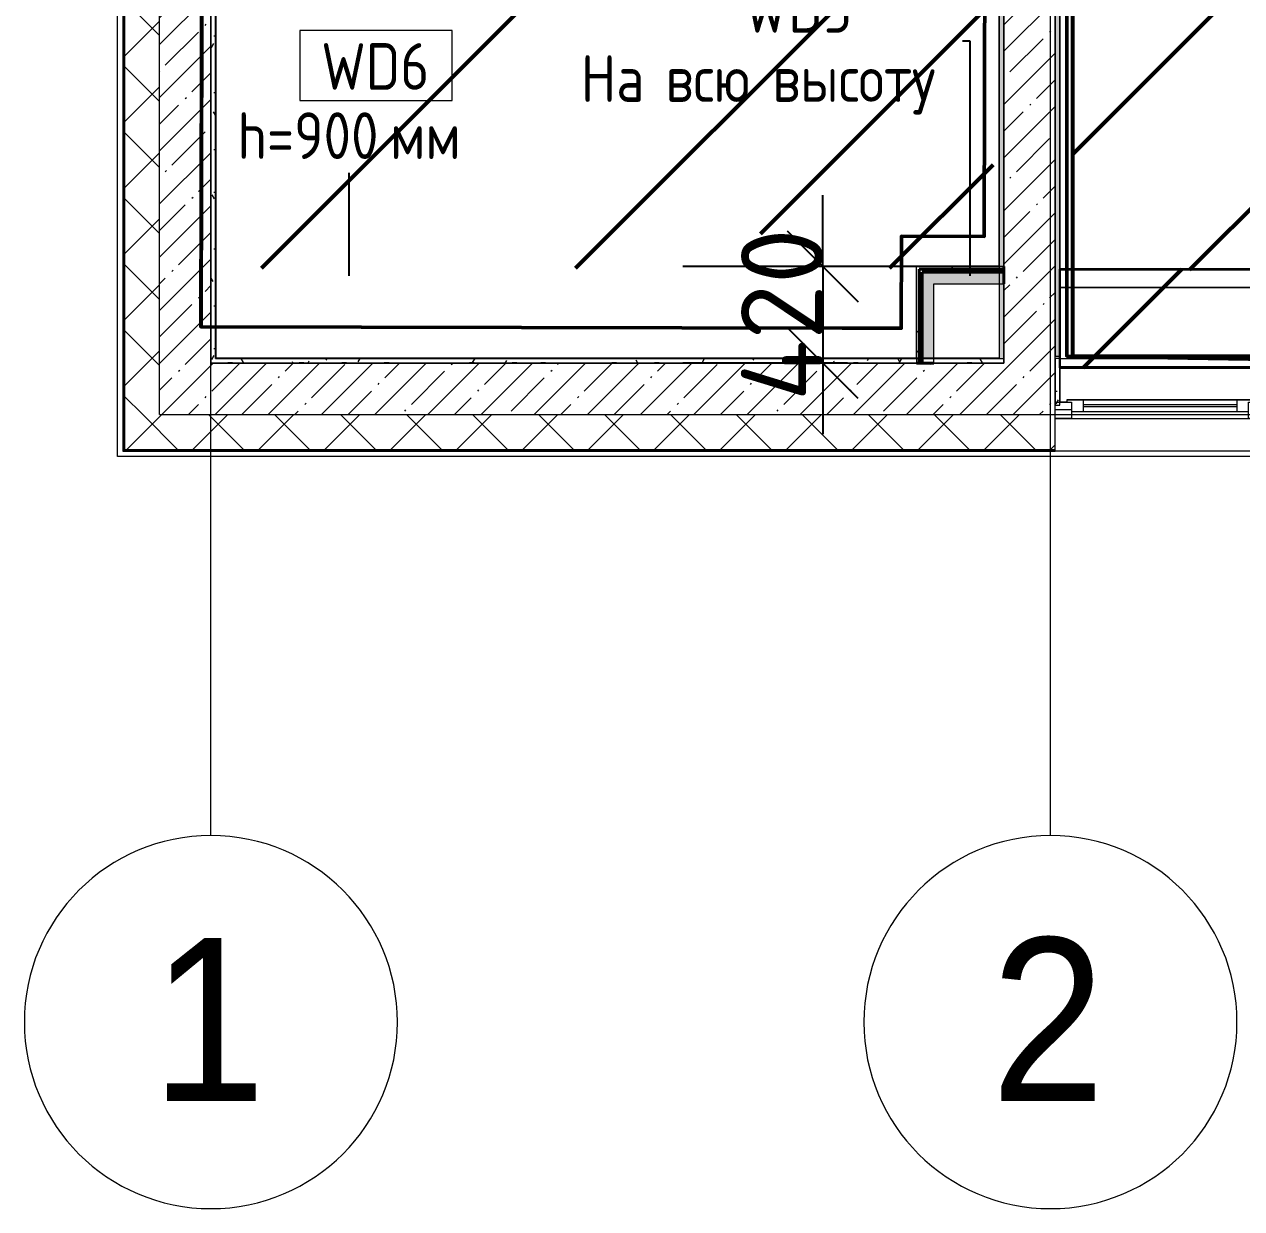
# Model space of a CAD drawing. Header units: millimetres. Extents: x -213547 to 415037, y -3642 to 106956.
# Drawn here: x -625 to 4595, y -3642 to 1437 of the extents above; entities that cross this region are included whole.
import ezdxf

# ---------------------------------------------------------------- set-up
doc = ezdxf.new("R2010")
doc.units = ezdxf.units.MM
for name, color, linetype, lineweight in [('1)CF2', 3, 'Continuous', 30), ('10)FK4', 3, 'Continuous', 50), ('1005 Краска CF15.1', 3, 'Continuous', 50), ('2)CF1', 5, 'Continuous', 30), ('5.5) Перег WD5', 3, 'Continuous', 40), ('947 Штук ЛК CF15.1', 3, 'Continuous', 50), ('950 Штук CF1 CF13 CF1.3', 3, 'Continuous', 50), ('953 СКБ ЛК CF15.1', 3, 'Continuous', 50), ('965 СКБ CF2', 5, 'Continuous', 50), ('A-FLOR', 7, 'Continuous', 9), ('A-GLAZ', 7, 'Continuous', 9), ('A-GLAZ-1', 7, 'Continuous', 5), ('A-WALL', 7, 'Continuous', 5), ('A-WALL-IDEN', 7, 'Continuous', 9), ('I-WALL', 7, 'Continuous', 5), ('S-STRS-MBND', 7, 'Continuous', 9), ('Оси', 7, 'Continuous', 9), ('Оси-1', 7, 'Continuous', 20)]:
    doc.layers.add(name, color=color, linetype=linetype, lineweight=lineweight)
doc.layers.add('A-WALL-1', color=9, linetype='Continuous', lineweight=5, true_color=0x808080)
doc.layers.add('A-WALL-FNSH-1', color=9, linetype='Continuous', lineweight=5, true_color=0x808080)
doc.styles.add('Arial', font='arial.ttf', dxfattribs={"width": 0.9, "height": 700})
doc.styles.add('GOST Common_1', font='', dxfattribs={"width": 0.9, "height": 250})
doc.styles.add('ISOCPEUR_1', font='isocpeur.ttf', dxfattribs={"height": 350})
doc.styles.add('ISOCPEUR_4', font='isocpeur.ttf', dxfattribs={"width": 0.9, "height": 1000})
doc.styles.get('GOST Common_1').set_extended_font_data('GOST Common')
doc.dimstyles.new('ISO-2_0_0_9К_Средний_округл2_1', dxfattribs={"dimscale": 304.8, "dimtxt": 995.981176, "dimasz": 2.46063, "dimexe": 1.968504, "dimexo": 0, "dimgap": 0, "dimtad": 1, "dimdec": 0, "dimrnd": 10, "dimzin": 0, "dimdsep": 46, "dimtxsty": 'ISOCPEUR_4', "dimblk1": 'OBLIQUE', "dimblk2": 'OBLIQUE', "dimsah": 1, "dimcen": 0.09, "dimdle": 1.968504, "dimazin": 0, "dimtfac": 1, "dimtdec": 4, "dimtix": 1, "dimtmove": 0, "dimatfit": 3, "dimfxl": 1, "dimtvp": 1, "dimtolj": 1, "dimtzin": 0, "dimarcsym": 2})
pattern_1 = [(45, (64.7, -136.06), (-141.42136, 141.42136), []), (135, (64.7, -136.06), (-141.42136, -141.42136), [])]
pattern_2 = [(45, (64.7, -136.06), (-114.0493, 114.0493), []), (45, (178.75, -136.06), (-114.0493, 114.0493), [201.612, -40.322, 6.706, -33.617])]
pattern_3 = [(0, (64.7, -136.06), (243.84, 60.96), [20.117, -162.763, 20.117, -162.763, -975.36]), (0, (64.7, -136.06), (243.84, 60.96), [-365.76, 20.117, -345.643, 20.117, -162.763, -426.72]), (0, (64.7, -136.06), (243.84, 60.96), [-914.4, 20.117, -101.803, 20.117, -284.683]), (120, (156.14, -105.58), (-174.7129, 180.69163), [20.117, -162.763, 20.117, -162.763, -975.36]), (120, (156.14, -105.58), (-174.7129, 180.69163), [-365.76, 20.117, -345.643, 20.117, -162.763, -426.72]), (120, (156.14, -105.58), (-174.7129, 180.69163), [-914.4, 20.117, -101.803, 20.117, -284.683]), (240, (186.62, 16.34), (-69.1271, -241.65163), [20.117, -162.763, 20.117, -162.763, -975.36]), (240, (186.62, 16.34), (-69.1271, -241.65163), [-365.76, 20.117, -345.643, 20.117, -162.763, -426.72]), (240, (186.62, 16.34), (-69.1271, -241.65163), [-914.4, 20.117, -101.803, 20.117, -284.683])]
pattern_4 = [(45, (64.7, -136.06), (-212.132, 212.132), []), (135, (64.7, -136.06), (-212.132, -212.132), [])]

# ---------------------------------------------------------------- blocks, each defined once
blk = doc.blocks.new('120_Окно_СКБ_2Ст - 120_Окно_СКБ_2Ст 3100х2500 _мал_створка слева_-V51-Объем проектирования 1 этажа')
at = {"layer": 'A-GLAZ'}
for p, q in [((-1550, -127), (-1550, -57)), ((-1550, -57), (-1480, -57)), ((-1480, -57), (-1480, -127)), ((650, -87), (-1480, -87)), ((-1480, -87), (-1480, -127)), ((-1430, -137), (-1430, -87)), ((600, -137), (600, -87)), ((650, -127), (650, -57)), ((650, -57), (720, -57)), ((650, -127), (650, -87)), ((720, -57), (720, -127)), ((1480, -87), (720, -87)), ((720, -87), (720, -127)), ((770, -137), (770, -87)), ((1430, -137), (1430, -87)), ((1480, -127), (1480, -57)), ((1480, -57), (1550, -57)), ((1480, -127), (1480, -87)), ((1550, -57), (1550, -127)), ((-1480, -127), (-1550, -127)), ((-1480, -127), (-1500, -127)), ((-1500, -127), (-1500, -137)), ((-1500, -137), (670, -137)), ((670, -137), (-1500, -137)), ((720, -127), (650, -127)), ((670, -127), (650, -127)), ((670, -137), (670, -127)), ((720, -127), (700, -127)), ((700, -127), (700, -137)), ((700, -137), (1500, -137)), ((1500, -137), (700, -137)), ((1550, -127), (1480, -127)), ((1500, -127), (1480, -127)), ((1500, -137), (1500, -127))]:
    blk.add_line(p, q, dxfattribs=at)
at = {"layer": 'A-GLAZ-1'}
for p, q in [((1550, -57), (-1550, -57)), ((-1530, -127), (-1500, -127)), ((-1430, -107), (600, -107)), ((600, -117), (-1430, -117)), ((670, -127), (700, -127)), ((770, -107), (1430, -107)), ((1430, -117), (770, -117)), ((1500, -127), (1530, -127))]:
    blk.add_line(p, q, dxfattribs=at)
blk = doc.blocks.new('Зашивка приборов отопления17 - Зашивка приборов отопления-33282118-Объем проектирования 1 этажа')
at = {"layer": 'A-WALL'}
for p, q in [((10970, 520), (7910, 520)), ((10970, 445), (7910, 445)), ((7910, 445), (10970, 445)), ((7910, 150), (7910, 140)), ((7910, 105), (10970, 105))]:
    blk.add_line(p, q, dxfattribs=at)
blk = doc.blocks.new('Ось сетки - D8-29747960-Объем проектирования 1 этажа')
at = {"layer": 'Оси-1'}
for start, end in [(360, 180), (180, 360)]:
    blk.add_arc((0, 0), 4, start, end, dxfattribs=at)
blk = doc.blocks.new('М_стена2 - Типоразмер-30678229-План монтажа стен и перегородок 1 этажа в осях 1-12')
at = {"layer": 'A-WALL-IDEN'}
for p, q in [((3.258, 1.523), (-3.273, 1.523)), ((-3.273, 1.523), (-3.273, -1.477)), ((3.258, -1.477), (3.258, 1.523)), ((-3.273, -1.477), (3.258, -1.477))]:
    blk.add_line(p, q, dxfattribs=at)
blk = doc.blocks.new('_Oblique')
at = {"color": 0, "linetype": 'ByBlock', "lineweight": -2}
blk.add_line((-0.5, -0.5), (0.5, 0.5), dxfattribs=at)
blk = doc.blocks.new('*D2002')
at = {"layer": '5.5) Перег WD5', "color": 0, "lineweight": -2, "transparency": 16777216}
for p, q in [((2798.2, 398.9), (2798.2, 703.7)), ((3199.7, 398.9), (2198.2, 398.9)), ((2798.2, 398.9), (2798.2, -16.1)), ((2904.3, -16.1), (2198.2, -16.1)), ((2798.2, -16.1), (2798.2, -320.9))]:
    blk.add_line(p, q, dxfattribs=at)
at = {"layer": 'Defpoints', "color": 0, "transparency": 16777216}
for p in [(3199.7, 398.9), (2798.2, -16.1), (2904.3, -16.1)]:
    blk.add_point(p, dxfattribs=at)
at = {"layer": '5.5) Перег WD5', "color": 0, "lineweight": -2, "transparency": 16777216, "xscale": 304.8, "yscale": 304.8, "zscale": 304.8}
for p, rotation in [((2798.2, 398.9), 270), ((2798.2, -16.1), 90)]:
    blk.add_blockref('_Oblique', p, dxfattribs=dict(at, rotation=rotation))
at = {"layer": '5.5) Перег WD5', "color": 0, "lineweight": 25, "transparency": 16777216, "insert": (2623.2, 191.4), "char_height": 350, "width": 478.071, "attachment_point": 5, "rotation": 90, "style": 'ISOCPEUR_1'}
blk.add_mtext('\\A1;420', dxfattribs=at)

msp = doc.modelspace()

# ---------------------------------------------------------------- hatches: boundary and pattern name
at = {"layer": '1)CF2'}
h = msp.add_hatch(dxfattribs=at)
h.set_pattern_fill('ANSI31', color=256, scale=220)
h.paths.add_polyline_path([(17345.7, 384.9), (20553.7, 384.9), (20553.7, 4.9), (17345.7, 4.9)])
h.paths.add_polyline_path([(15695.7, 384.9), (16553.5, 384.9), (16553.5, -36.1), (15695.7, -36.1)])
h.paths.add_polyline_path([(12845.7, 383.9), (14903.7, 383.9), (14903.7, -36.1), (12845.7, -36.1)])
h.paths.add_polyline_path([(9995.7, 384.9), (12204.7, 384.9), (12204.7, -31.1), (9995.7, -31.1)])
h.paths.add_polyline_path([(8345.4, 384.9), (9404.4, 384.9), (9404.4, -36.1), (8345.4, -36.1)])
h.paths.add_polyline_path([(3814.7, 386.7), (6894.7, 386.7), (6894.7, -36.1), (3814.7, -36.1)])
at = {"layer": '10)FK4'}
h = msp.add_hatch(dxfattribs=at)
h.set_pattern_fill('ANSI31', color=1, scale=444)
h.paths.add_polyline_path([(3507.9, 7650.3), (149.9, 7650.3), (145, 5540.1), (1970, 5535.9), (1969.6, 5378), (2024.7, 5378), (2024.7, 1483.9), (1728.7, 1462.9), (1728.7, 1594.4), (1668.7, 1594.6), (1677.6, 5374.5), (144.6, 5378.1), (133.2, 538.2), (3491.3, 538.2), (3501.2, 4797.7)])
at = {"layer": '1005 Краска CF15.1'}
h = msp.add_hatch(dxfattribs=at)
h.set_pattern_fill('ANSI31', color=256, scale=300)
h.paths.add_polyline_path([(3544.3, 7503.1), (186.3, 7503.1), (181.3, 5393), (2006.3, 5388.7), (2006, 5230.9), (2061.1, 5230.9), (2061.1, 1336.8), (1765.1, 1315.8), (1765.1, 1447.3), (1705.1, 1447.4), (1713.9, 5227.4), (181, 5231), (169.6, 391.1), (3527.6, 391.1), (3537.6, 4650.6)])
at = {"layer": '2)CF1'}
h = msp.add_hatch(dxfattribs=at)
h.set_pattern_fill('ANSI31', color=256, scale=222)
h.paths.add_polyline_path([(14279.7, 7553.9), (12844.7, 7553.9), (12845.7, 6912.9), (11523.7, 6912.9), (11541.5, 7027.5), (11523.7, 7542.9), (8825.7, 7542.9), (8825.7, 6983.9), (7724.7, 7003.9), (7703.7, 7556.9), (3870.3, 7556.9), (3870.3, 383.9), (6873.7, 383.9), (6873.7, 384.9), (8344.4, 384.9), (8344.4, 383.9), (9403.4, 383.9), (9403.4, 384.9), (9995.7, 384.9), (12203.7, 383.9), (12203.7, 385.4), (12843.3, 363.3), (12843.3, 383.9), (14938.4, 383.9), (14937.2, 371.4), (15695.7, 384.9), (15695.7, 308.9), (16553.5, 308.9), (17343.8, 365.3), (17343.8, 383.9), (20540.8, 383.9), (20553.7, 4232.9), (14279.7, 4253.9)])
at = {"layer": '947 Штук ЛК CF15.1'}
h = msp.add_hatch(dxfattribs=at)
h.set_pattern_fill('ANSI31', color=256, scale=300)
h.paths.add_polyline_path([(3544.3, 7503.1), (186.3, 7503.1), (181.3, 5393), (2006.3, 5388.7), (2006, 5230.9), (2061.1, 5230.9), (2061.1, 1336.8), (1765.1, 1315.8), (1765.1, 1447.3), (1705.1, 1447.4), (1713.9, 5227.4), (181, 5231), (169.6, 391.1), (3527.6, 391.1), (3537.6, 4650.6)])
at = {"layer": '950 Штук CF1 CF13 CF1.3'}
h = msp.add_hatch(dxfattribs=at)
h.set_pattern_fill('ANSI31', color=256, scale=222)
h.paths.add_polyline_path([(14279.7, 7553.9), (12844.7, 7553.9), (12845.7, 6912.9), (11523.7, 6912.9), (11541.5, 7027.5), (11523.7, 7542.9), (8825.7, 7542.9), (8825.7, 6983.9), (7724.7, 7003.9), (7703.7, 7556.9), (3870.3, 7556.9), (3870.3, 383.9), (6873.7, 383.9), (6873.7, 384.9), (8344.4, 384.9), (8344.4, 383.9), (9403.4, 383.9), (9403.4, 384.9), (9995.7, 384.9), (12203.7, 383.9), (12203.7, 385.4), (12843.3, 363.3), (12843.3, 383.9), (14938.4, 383.9), (14937.2, 371.4), (15695.7, 384.9), (15695.7, 308.9), (16553.5, 308.9), (17343.8, 365.3), (17343.8, 383.9), (20540.8, 383.9), (20553.7, 4232.9), (14279.7, 4253.9)])
at = {"layer": '953 СКБ ЛК CF15.1'}
h = msp.add_hatch(dxfattribs=at)
h.set_pattern_fill('ANSI31', color=256, scale=300)
h.paths.add_polyline_path([(3544.3, 7503.1), (186.3, 7503.1), (181.3, 5393), (2006.3, 5388.7), (2006, 5230.9), (2061.1, 5230.9), (2061.1, 1336.8), (1765.1, 1315.8), (1765.1, 1447.3), (1705.1, 1447.4), (1713.9, 5227.4), (181, 5231), (169.6, 391.1), (3527.6, 391.1), (3537.6, 4650.6)])
at = {"layer": '965 СКБ CF2'}
h = msp.add_hatch(dxfattribs=at)
h.set_pattern_fill('ANSI31', color=256, scale=220)
h.paths.add_polyline_path([(17345.7, 384.9), (20553.7, 384.9), (20553.7, 4.9), (17345.7, 4.9)])
h.paths.add_polyline_path([(15695.7, 384.9), (16553.5, 384.9), (16553.5, -36.1), (15695.7, -36.1)])
h.paths.add_polyline_path([(12845.7, 383.9), (14903.7, 383.9), (14903.7, -36.1), (12845.7, -36.1)])
h.paths.add_polyline_path([(9995.7, 384.9), (12204.7, 384.9), (12204.7, -31.1), (9995.7, -31.1)])
h.paths.add_polyline_path([(8345.4, 384.9), (9404.4, 384.9), (9404.4, -36.1), (8345.4, -36.1)])
h.paths.add_polyline_path([(3814.7, 386.7), (6894.7, 386.7), (6894.7, -36.1), (3814.7, -36.1)])
at = {"layer": 'A-WALL'}
h = msp.add_hatch(dxfattribs=at)
h.set_pattern_fill('FP_24', color=256, style=0, pattern_type=2)
h.set_pattern_definition(pattern_1)
h.paths.add_polyline_path([(-195.3, -236.1), (-45.3, -236.1), (-45.3, 3533.9), (-195.3, 3533.9), (-195.3, -230.2)])
h.paths.add_polyline_path([(-45.3, 5083.9), (-45.3, 5483.9), (-195.3, 5483.9), (-195.3, 5083.9), (-73.3, 5083.9)])
h.paths.add_polyline_path([(-45.3, 7183.9), (-45.3, 8383.9), (-195.3, 8383.9), (-195.3, 7183.9)])
h.paths.add_polyline_path([(-195.3, 10683.9), (-45.3, 10683.9), (-45.3, 12083.9), (-195.3, 12083.9), (-195.3, 10721.5)])
h.paths.add_polyline_path([(-89.6, 12983.9), (-45.3, 12983.9), (-45.9, 15213.9), (-195.3, 15213.9), (-195.3, 12983.9)])
h = msp.add_hatch(dxfattribs=at)
h.set_pattern_fill('FP_24', color=256, style=0, pattern_type=2)
h.set_pattern_definition(pattern_1)
h.paths.add_polyline_path([(75756.8, -386.1), (75764.7, -386.1), (75764.7, -236.1), (74044.7, -236.1), (74044.7, -386.1), (75544.7, -386.1)])
h.paths.add_polyline_path([(70724.7, -386.1), (70724.7, -236.1), (67124.7, -236.1), (67124.7, -386.1), (69886.1, -386.1)])
h.paths.add_polyline_path([(72300.8, -386.1), (72344.7, -386.1), (72344.7, -236.1), (71624.7, -237.9), (71624.7, -386.1), (72144.7, -386.1)])
h.paths.add_polyline_path([(65224.7, -386.1), (66224.7, -386.1), (66224.7, -236.1), (65224.7, -236.1), (65224.7, -254.1)])
h.paths.add_polyline_path([(63774.7, -386.1), (64324.7, -386.1), (64324.7, -236.1), (63774.7, -236.1), (63774.7, -257.4)])
h.paths.add_polyline_path([(60974.7, -386.1), (61674.7, -386.1), (61674.7, -236.1), (60974.7, -236.1), (60974.7, -264.3)])
h.paths.add_polyline_path([(60074.7, -386.1), (60074.7, -236.1), (59324.7, -236.1), (59324.7, -386.1)])
h.paths.add_polyline_path([(57224.7, -386.1), (57224.7, -236.1), (56474.7, -236.1), (56474.7, -386.1)])
h.paths.add_polyline_path([(53374.7, -386.1), (53374.7, -236.1), (51936.2, -236.1), (51936.2, -386.1)])
h.paths.add_polyline_path([(49836.2, -386.1), (49836.2, -236.1), (49124.7, -236.1), (49124.7, -386.1), (49255.4, -386.1)])
h.paths.add_polyline_path([(48224.7, -386.1), (48224.7, -236.1), (47474.7, -236.1), (47474.7, -386.1)])
h.paths.add_polyline_path([(44374.7, -386.1), (44374.7, -236.1), (42802.2, -236.1), (42802.2, -386.1)])
h.paths.add_polyline_path([(38940.1, -386.1), (39104.7, -386.1), (39104.7, -236.1), (38054.7, -236.1), (38054.7, -386.1)])
h.paths.add_polyline_path([(40702.2, -386.1), (40702.2, -236.1), (40004.7, -236.1), (40004.7, -386.1)])
h.paths.add_polyline_path([(36877, -386.1), (37154.7, -386.1), (37154.7, -236.1), (36034.7, -236.1), (36034.7, -386.1)])
h.paths.add_polyline_path([(33934.7, -386.1), (33934.7, -236.1), (33074.7, -236.1), (33074.7, -386.1)])
h.paths.add_polyline_path([(30274.7, -386.1), (30274.7, -236.1), (29274.4, -236.1), (29274.4, -386.1)])
h.paths.add_polyline_path([(28374.4, -386.1), (28374.4, -236.1), (27374.7, -236.1), (27374.7, -386.1)])
h.paths.add_polyline_path([(26474.7, -386.1), (26474.7, -236.1), (25499.7, -236.1), (25499.7, -386.1)])
h.paths.add_polyline_path([(22699.7, -386.1), (22699.7, -236.1), (21674.7, -236.1), (21674.7, -386.1)])
h.paths.add_polyline_path([(19424.7, -386.1), (20774.7, -386.1), (20774.7, -236.1), (19424.7, -236.1), (19424.7, -367.6)])
h.paths.add_polyline_path([(17324.7, -386.1), (17324.7, -236.1), (16574.7, -236.1), (16574.7, -386.1)])
h.paths.add_polyline_path([(14924.7, -386.1), (15674.7, -386.1), (15674.7, -236.1), (14924.7, -236.1), (14924.7, -378.8)])
h.paths.add_polyline_path([(12120.3, -386.1), (12824.7, -384.1), (12824.7, -236.1), (12074.7, -236.1), (12074.7, -386.1)])
h.paths.add_polyline_path([(7994.1, -386.1), (8324.4, -386.1), (8324.4, -236.1), (6894.7, -236.1), (6894.7, -386.1), (7724.7, -386.1)])
h.paths.add_polyline_path([(9224.4, -386.1), (9974.7, -386.1), (9974.7, -236.1), (9224.4, -236.1), (9224.4, -254.1)])
h.paths.add_polyline_path([(174.7, -386.1), (3794.7, -386.1), (3794.7, -236.1), (-195.3, -236.1), (-195.3, -386.1), (-45.3, -386.1)])
at = {"layer": 'I-WALL'}
h = msp.add_hatch(dxfattribs=at)
h.set_pattern_fill('FP_1', color=256, style=0, pattern_type=2)
h.set_pattern_definition(pattern_2)
h.paths.add_polyline_path([(-45.3, -236.1), (174.7, -236.1), (174.7, 3533.9), (-45.3, 3533.9), (-45.3, -143.3)])
h.paths.add_polyline_path([(-45.3, 5083.9), (174.7, 5083.9), (174.7, 5483.9), (-45.3, 5483.9), (-45.3, 5156.6)])
h.paths.add_polyline_path([(-45.3, 7183.9), (174.7, 7183.9), (174.7, 7763.9), (-45.3, 7763.9), (-45.3, 7276.5)])
h = msp.add_hatch(dxfattribs=at)
h.set_pattern_fill('FP_1', color=256, style=0, pattern_type=2)
h.set_pattern_definition(pattern_2)
h.paths.add_polyline_path([(3794.7, -16.1), (3794.7, 7763.9), (3574.7, 7763.9), (3574.7, -16.1), (3728.4, -16.1)])
h = msp.add_hatch(dxfattribs=at)
h.set_pattern_fill('FP_191', color=256, style=0, pattern_type=2)
h.set_pattern_definition(pattern_3)
h.paths.add_polyline_path([(3574.7, 3.9), (3572.4, 7541.5), (3554.7, 7522.9), (3555.4, 386.7), (3558.5, 323.9), (3554.7, 323.9), (3554.7, 4.9)])
h.paths.add_polyline_path([(3554.7, 373.9), (3556, 373.9), (3554.7, 386.7)])
h.paths.add_polyline_path([(3554.7, 7523.9), (3574.7, 7543.9), (3554.7, 7543.9), (3554.7, 7541.5)])
h = msp.add_hatch(dxfattribs=at)
h.set_pattern_fill('FP_191', color=256, style=0, pattern_type=2)
h.set_pattern_definition(pattern_3)
h.paths.add_polyline_path([(3794.7, 13.9), (3814.7, 14.2), (3813.2, 7556.9), (3794.7, 7556.9), (3794.7, 78.8)])
h = msp.add_hatch(dxfattribs=at)
h.set_pattern_fill('FP_191', color=256, style=0, pattern_type=2)
h.set_pattern_definition(pattern_3)
h.paths.add_polyline_path([(174.7, -16.1), (194.7, -16.1), (194.7, 3533.9), (174.7, 3533.9), (174.7, 1483.9)])
h.paths.add_polyline_path([(194.7, 5083.9), (193.7, 5243.9), (174.7, 5263.9), (174.7, 5083.9)])
h.paths.add_polyline_path([(194.7, 5243.9), (194.7, 5263.9), (174.7, 5263.9)])
h = msp.add_hatch(dxfattribs=at)
h.set_pattern_fill('FP_192', color=256, style=0, pattern_type=2)
h.set_pattern_definition(pattern_4)
h.paths.add_polyline_path([(3199.7, 386.4), (3554.7, 386.7), (3553.7, 398.9), (3199.7, 398.9), (3199.7, 386.7)])
h.paths.add_polyline_path([(3555.3, 386.4), (3555.4, 386.7), (3555.3, 386.7)])
h = msp.add_hatch(dxfattribs=at)
h.set_pattern_fill('FP_192', color=256, style=0, pattern_type=2)
h.set_pattern_definition(pattern_4)
h.paths.add_polyline_path([(3212.2, 3.2), (3212.2, 3.3), (3200.3, 3.9)])
h.paths.add_polyline_path([(3212.2, 3.9), (3212.2, 386.4), (3199.7, 386.4), (3200.3, 3.9)])
h = msp.add_hatch(dxfattribs=at)
h.set_pattern_fill('FP_192', color=256, style=0, pattern_type=2)
h.set_pattern_definition(pattern_4)
h.paths.add_polyline_path([(3224.7, 373.9), (3554.7, 373.9), (3554.7, 386.4), (3212.2, 386.4), (3212.2, 373.9)])
h.paths.add_polyline_path([(3556, 373.9), (3556, 373.9), (3555.4, 385.7)])
h = msp.add_hatch(dxfattribs=at)
h.set_pattern_fill('FP_192', color=256, style=0, pattern_type=2)
h.set_pattern_definition(pattern_4)
h.paths.add_polyline_path([(3224.7, 2.6), (3224, 2.6), (3224, 2.6)])
h.paths.add_polyline_path([(3224.7, 3.9), (3224.7, 373.9), (3212.2, 373.9), (3212.2, 3.9), (3224, 3.9)])
for points in [[(3352.3, 323.9), (3558.5, 323.9), (3554.7, 373.9), (3224.7, 373.9), (3224.7, 323.9), (3274.7, 323.9)], [(3274.7, -0.1), (3274.7, 323.9), (3224.7, 322.6), (3224.7, 2.6)]]:
    msp.add_hatch(color=256, dxfattribs=at).paths.add_polyline_path(points)
h = msp.add_hatch(dxfattribs=at)
h.set_pattern_fill('FP_191', color=256, style=0, pattern_type=2)
h.set_pattern_definition(pattern_3)
h.paths.add_polyline_path([(2836.5, -16.1), (3574.7, -16.1), (3574.7, 3.9), (3274.7, 3.9), (3274.7, -0.1), (3198.7, 3.9), (195.7, 3.9), (194.7, -16.1), (1805, -16.1)])
h.paths.add_polyline_path([(3224.7, 2.6), (3224.7, 3.9), (3212.2, 3.3)])
h = msp.add_hatch(dxfattribs=at)
h.set_pattern_fill('FP_191', color=256, style=0, pattern_type=2)
h.set_pattern_definition(pattern_3)
h.paths.add_polyline_path([(3814.7, -196.1), (3814.7, 3.9), (3794.7, 3.9), (3794.7, -196.1)])
h = msp.add_hatch(dxfattribs=at)
h.set_pattern_fill('FP_1', color=256, style=0, pattern_type=2)
h.set_pattern_definition(pattern_2)
h.paths.add_polyline_path([(3794.7, -236.1), (3794.7, -16.1), (174.7, -16.1), (174.7, -236.1), (3574.7, -236.1)])

# ---------------------------------------------------------------- linework, layer by layer
msp.add_lwpolyline([(3815.7, 384.9), (6874.7, 384.9), (6874.7, -36.1), (3815.7, -36.1)], close=True)
at = {"layer": '1)CF2'}
msp.add_lwpolyline([(3814.7, 386.7), (6894.7, 386.7), (6894.7, -36.1), (3814.7, -36.1)], close=True, dxfattribs=at)
at = {"layer": '10)FK4', "color": 18, "lineweight": 25, "true_color": 0x000000}
msp.add_line((767.4, 358.9), (767.4, 799.8), dxfattribs=at)
at = {"layer": '10)FK4', "flags": 128}
for points in [[(3500.5, 4797.7), (3501.5, 4797.7), (3501.5, 4800.2), (3500.5, 4800.2), (3507.2, 7650.3), (149.2, 7658.1), (144.2, 5540.1), (1969.2, 5535.9), (1959.9, 1593.9), (1667.9, 1594.6), (1676.8, 5374.6), (143.8, 5378.1), (131.5, 140.2), (2881.5, 133.7), (3134.5, 133.1), (3135.4, 528.1), (3490.4, 527.3)], [(3501.2, 4797.7), (3502.2, 4797.7), (3502.3, 4800.2), (3501.3, 4800.2), (3507.9, 7650.3), (150, 7658.1), (145, 5540.1), (1970, 5535.9), (1960.7, 1593.9), (1668.7, 1594.6), (1677.6, 5374.5), (144.6, 5378.1), (132.3, 140.2), (2882.3, 133.7), (3135.3, 133.1), (3136.2, 528.1), (3491.2, 527.3)]]:
    msp.add_lwpolyline(points, close=True, dxfattribs=at)
at = {"layer": '10)FK4'}
for points in [[(3844.7, 7556.9), (3844.7, 13.9), (6874.7, -36.1)], [(14372.9, 7553.9), (12843.9, 7563.9), (12843.9, 6933.9), (11543.9, 6933.9), (11522.9, 7542.9), (8824.9, 7542.9), (8824.9, 6983.9), (7723.9, 7003.9), (7723.9, 7556.9), (3869.6, 7556.9), (3869.6, 13.9), (6872.9, 13.9), (6872.9, 384.9), (8323.7, 384.9), (8344.7, -36.1), (9403.9, -31.1), (9402.7, 384.9), (9994.9, 384.9), (9994.9, 23.9), (12202.9, 24.9), (12202.9, 385.4), (12823.9, 363.9), (12823.9, -36.1), (14903.9, 24.2)], [(14373.7, 7553.9), (12844.7, 7563.9), (12844.7, 6933.9), (11544.7, 6933.9), (11523.7, 7542.9), (8825.7, 7542.9), (8825.7, 6983.9), (7724.7, 7003.9), (7724.7, 7556.9), (3870.3, 7556.9), (3870.3, 13.9), (6873.7, 13.9), (6873.7, 384.9), (8324.4, 384.9), (8345.4, -36.1), (9404.6, -31.1), (9403.4, 384.9), (9995.7, 384.9), (9995.7, 23.9), (12203.7, 24.9), (12203.7, 385.4), (12824.7, 363.9), (12824.7, -36.1), (14904.7, 24.2)]]:
    msp.add_lwpolyline(points, dxfattribs=at)
at = {"layer": '5.5) Перег WD5', "color": 18, "lineweight": 25, "true_color": 0x000000}
for p, q in [((3430.2, 1365.2), (3397.9, 1365.2)), ((3430.2, 358.9), (3430.2, 1365.2))]:
    msp.add_line(p, q, dxfattribs=at)
at = {"layer": '5.5) Перег WD5'}
for p, q in [((3212.2, 386.4), (3574.7, 386.4)), ((3212.2, -16.1), (3212.2, 386.4)), ((3224.7, 373.9), (3574.7, 373.9)), ((3224.7, -16.1), (3224.7, 373.9)), ((3574.7, 398.9), (3574.7, 323.9)), ((3199.7, -16.1), (3274.7, -16.1))]:
    msp.add_line(p, q, dxfattribs=at)
at = {"layer": 'A-FLOR'}
for p, q in [((3814.7, 386.7), (3814.7, 5391.3)), ((6874.7, 308.9), (3814.7, 308.9)), ((3794.7, 3.9), (3794.7, 13.9)), ((3814.7, 13.9), (3814.7, 3.9)), ((3814.7, 3.9), (6874.7, 3.9))]:
    msp.add_line(p, q, dxfattribs=at)
at = {"layer": 'A-WALL'}
for p, q in [((-225.3, -416.1), (-225.3, 3648.9)), ((-198.3, 3533.9), (-198.3, -389.1)), ((-195.3, 3533.9), (-195.3, -386.1)), ((-45.3, -236.1), (-45.3, 3533.9)), ((194.7, 3.9), (194.7, 3533.9)), ((3212.2, 386.4), (3574.7, 386.4)), ((3212.2, -16.1), (3212.2, 386.4)), ((3224.7, -16.1), (3224.7, 373.9)), ((3554.7, 373.9), (3574.7, 373.9)), ((195.7, 4.9), (195.7, 3.9)), ((195.7, 3.9), (3574.7, 3.9)), ((195.7, 3.9), (3199.7, 3.9)), ((3199.7, 3.9), (3554.7, 3.9)), ((3554.7, 3.9), (3554.7, 4.9)), ((72344.7, -416.1), (-225.3, -416.1)), ((-198.3, -389.1), (3794.7, -389.1)), ((-195.3, -386.1), (3794.7, -386.1)), ((6894.7, -394.1), (3794.7, -394.1))]:
    msp.add_line(p, q, dxfattribs=at)
at = {"layer": 'A-WALL-1'}
for p, q in [((3794.7, -236.1), (3794.7, 7783.9)), ((3554.7, 7523.9), (3554.7, 4.9)), ((3574.7, 7543.9), (3574.7, -16.1)), ((3794.7, 7556.9), (3794.7, 13.9)), ((174.7, -16.1), (174.7, 3533.9)), ((3574.7, 398.9), (3554.7, 398.9)), ((3274.7, 323.9), (3574.7, 323.9)), ((3274.7, -16.1), (3274.7, 323.9)), ((3199.7, 3.9), (3199.7, -16.1)), ((3794.7, 13.9), (3814.7, 13.9)), ((3794.7, 3.9), (3794.7, -196.1)), ((3814.7, 3.9), (3794.7, 3.9)), ((3814.7, -196.1), (3814.7, 3.9)), ((3574.7, -16.1), (174.7, -16.1)), ((3794.7, -196.1), (3814.7, -196.1)), ((-45.3, -236.1), (6894.7, -236.1)), ((3794.7, -386.1), (3794.7, -236.1))]:
    msp.add_line(p, q, dxfattribs=at)
at = {"layer": 'A-WALL-FNSH-1'}
for p, q in [((3815.7, 4.9), (3815.7, 7553.9)), ((3814.7, 5392.2), (3814.7, 13.9)), ((-203.3, 3533.9), (-203.3, -394.1)), ((3553.7, 2845.2), (3553.7, 398.9)), ((3198.7, 399.9), (3198.7, 3.9)), ((3554.7, 399.9), (3198.7, 399.9)), ((3199.7, 3.9), (3199.7, 398.9)), ((3199.7, 398.9), (3554.7, 398.9)), ((3554.7, 374.9), (3224.7, 374.9)), ((3224.7, 374.9), (3224.7, 373.9)), ((3224.7, 373.9), (3554.7, 373.9)), ((3199.7, 4.9), (195.7, 4.9)), ((2945.7, 4.9), (2945.7, 3.9)), ((3554.7, 4.9), (2945.7, 4.9)), ((2945.7, 3.9), (3199.7, 3.9)), ((3814.7, 4.9), (3815.7, 4.9)), ((3814.7, 3.9), (3814.7, -184.1)), ((3815.7, -184.1), (3815.7, 2.9)), ((3814.7, -184.1), (3815.7, -184.1)), ((-203.3, -394.1), (3794.7, -394.1)), ((3794.7, -394.1), (3794.7, -386.1))]:
    msp.add_line(p, q, dxfattribs=at)
at = {"layer": 'I-WALL'}
for p, q in [((195.7, 3533.9), (195.7, 4.9)), ((3815.7, 384.9), (6873.7, 384.9)), ((6873.7, 383.9), (3815.7, 383.9)), ((194.7, 3.9), (195.7, 3.9)), ((3815.7, 3.9), (3815.7, 2.9)), ((6874.7, 2.9), (3815.7, 2.9)), ((3864.7, -216.1), (3794.7, -216.1))]:
    msp.add_line(p, q, dxfattribs=at)
at = {"layer": 'S-STRS-MBND'}
for p, q in [((174.7, 1483.9), (174.7, -16.1)), ((3574.7, -16.1), (3574.7, 1483.9)), ((174.7, -16.1), (3574.7, -16.1))]:
    msp.add_line(p, q, dxfattribs=at)
at = {"layer": 'Оси'}
for points in [[(3774.7, -2042.3), (3774.7, 2957.7), (3774.7, 22262), (3774.7, 27262)], [(174.7, -2042.3), (174.7, 2957.7), (174.7, 10243.9), (174.7, 15243.9)]]:
    msp.add_lwpolyline(points, dxfattribs=at)

# ---------------------------------------------------------------- block references
at = {"layer": '10)FK4', "color": 18, "true_color": 0x000000, "xscale": 99.99999999999993, "yscale": 99.99999999999993, "zscale": 99.99999999999993}
msp.add_blockref('М_стена2 - Типоразмер-30678229-План монтажа стен и перегородок 1 этажа в осях 1-12', (884, 1258.3), dxfattribs=at)
at = {"layer": 'A-GLAZ', "color": 3, "rotation": 180}
msp.add_blockref('120_Окно_СКБ_2Ст - 120_Окно_СКБ_2Ст 3100х2500 _мал_створка слева_-V51-Объем проектирования 1 этажа', (5344.7, -311.1), dxfattribs=at)
at = {"layer": 'A-WALL'}
msp.add_blockref('Зашивка приборов отопления17 - Зашивка приборов отопления-33282118-Объем проектирования 1 этажа', (-4095.3, -136.1), dxfattribs=at)
at = {"layer": 'Оси-1', "xscale": 199.9999999999999, "yscale": 199.9999999999999, "zscale": 199.9999999999999}
for p in [(174.7, -2842.3), (3774.7, -2842.3)]:
    msp.add_blockref('Ось сетки - D8-29747960-Объем проектирования 1 этажа', p, dxfattribs=at)

# ---------------------------------------------------------------- texts
at = {"layer": '10)FK4', "color": 18, "lineweight": 25, "true_color": 0x000000, "char_height": 200, "attachment_point": 1, "style": 'GOST Common_1'}
for s, insert, width in [('WD6', (647.5, 1356.3), 584.43), ('\\fGOST Common|b0|i0|c204|p34|;\\W.9; ', (2058.5, 1304.3), 79.367), ('\\fGOST Common|b0|i0|c204|p34|;\\W.9; ', (2516.9, 1304.3), 79.367), ('h=900', (288.2, 1059.4), 793.671), ('мм', (943, 1059.4), 360.759)]:
    msp.add_mtext(s, dxfattribs=dict(at, insert=insert, width=width))
at = {"layer": '5.5) Перег WD5', "color": 18, "true_color": 0x000000, "char_height": 200, "attachment_point": 1, "style": 'GOST Common_1'}
for s, insert, width in [('WD5', (2459.5, 1601.2), 584.43), ('На', (1760.8, 1304.3), 360.759), ('всю', (2124, 1304.3), 476.202), ('высоту', (2582.4, 1304.3), 981.265)]:
    msp.add_mtext(s, dxfattribs=dict(at, insert=insert, width=width))
at = {"layer": 'Оси', "char_height": 700, "width": 606.076, "attachment_point": 1, "style": 'Arial'}
for s, insert in [('\\fArial|b0|i0|c204|p34|;\\W.9;1', (-80.3, -2481)), ('\\fArial|b0|i0|c204|p34|;\\W.9;2', (3519.7, -2481))]:
    msp.add_mtext(s, dxfattribs=dict(at, insert=insert))

# ---------------------------------------------------------------- dimensions: what is measured, and where the dimension line sits
at = {"layer": '5.5) Перег WD5', "color": 18, "lineweight": 25, "true_color": 0x000000}
dim = msp.add_linear_dim(base=(2798.2, -16.1), p1=(3199.7, 398.9), p2=(2904.3, -16.1), angle=90, dimstyle='ISO-2_0_0_9К_Средний_округл2_1', override={"dimasz": 1, "dimpost": '<>', "dimtxsty": 'ISOCPEUR_1', "dimfxl": 509.401264}, dxfattribs=at)
dim.commit()
dim.dimension.update_dxf_attribs({"geometry": '*D2002', "text_midpoint": (2623.2, 191.4)})

doc.saveas('drawing.dxf')
